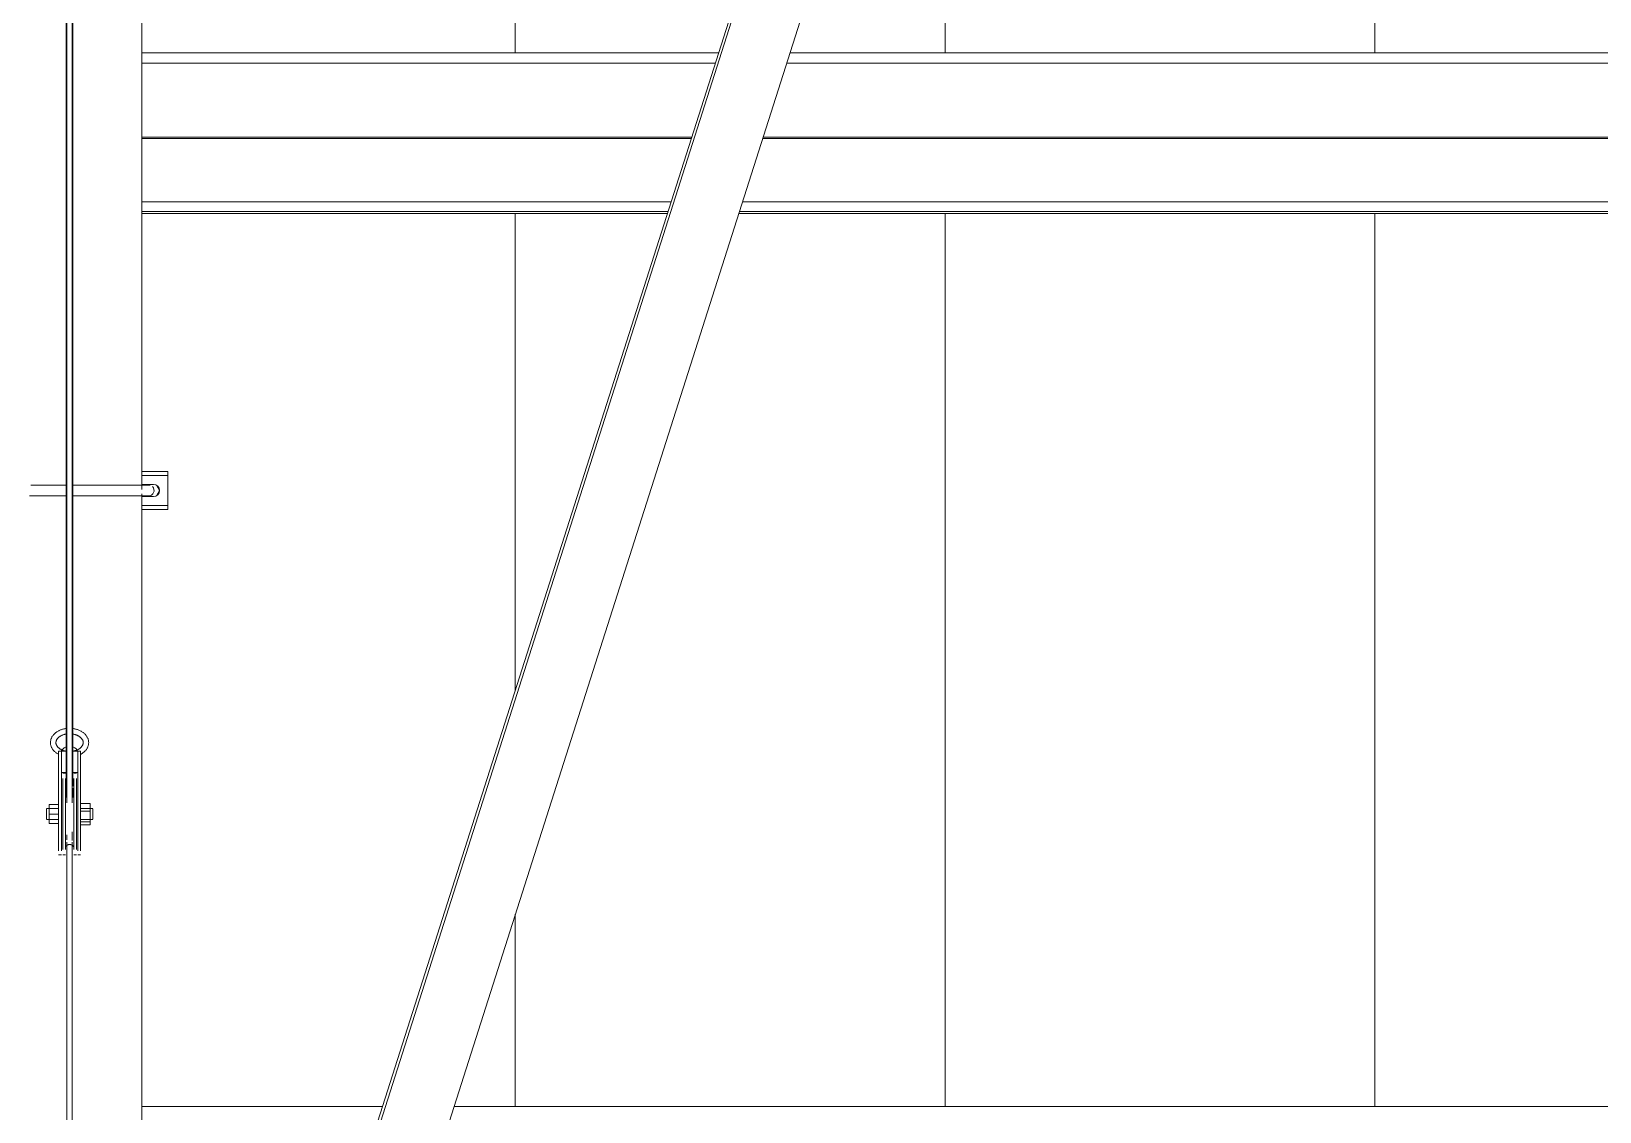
# Model space of a CAD drawing. Header units: inches. Extents: x 21386 to 98546, y -290 to 853.
# Drawn here: x 36122.9 to 36194.7, y 196.6 to 246 of the extents above; entities that cross this region are included whole.
import ezdxf

# ---------------------------------------------------------------- set-up
doc = ezdxf.new("R2010")
doc.units = ezdxf.units.IN
doc.header["$MEASUREMENT"] = 0
for name, color, linetype, lineweight in [('A-WALL-PATT', 111, 'Continuous', 25), ('Q-SPCQ', 91, 'Continuous', 13), ('S-BEAM', 12, 'Continuous', 13)]:
    doc.layers.add(name, color=color, linetype=linetype, lineweight=lineweight)

# ---------------------------------------------------------------- blocks, each defined once
blk = doc.blocks.new('Basketball_Backstop-Performance_Sports_Systems-3103-Ceiling_Hung - 27_-0_ to 27_-11 7_8_-652462-Building Section - East_West looking South')
at = {"layer": 'Q-SPCQ', "color": 8, "lineweight": 9}
for p, q in [((-25618.861, 225.045), (-25618.861, 281.375)), ((-25580.861, 281.375), (-25618.194, 164.314)), ((-25618.06, 164.314), (-25580.727, 281.375)), ((-25614.922, 164.314), (-25577.736, 280.918)), ((-25622.294, 279.542), (-25622.294, 210.698)), ((-25622.044, 210.698), (-25622.044, 279.542)), ((-25622.013, 211.459), (-25622.013, 277.965)), ((-25622.325, 277.835), (-25622.325, 210.936)), ((-25618.861, 225.875), (-25618.174, 225.875)), ((-25618.174, 225.687), (-25618.861, 225.687)), ((-25618.174, 225.875), (-25617.674, 225.875)), ((-25617.674, 225.687), (-25618.174, 225.687)), ((-25617.674, 225.687), (-25617.674, 225.875)), ((-25617.674, 225.719), (-25617.674, 225.875)), ((-25617.674, 225.687), (-25617.674, 225.562)), ((-25617.674, 225.562), (-25617.674, 224.437)), ((-25618.861, 164.314), (-25618.861, 224.839)), ((-25618.768, 225.281), (-25618.33, 225.281)), ((-25618.046, 225.004), (-25618.168, 225.214)), ((-25618.168, 224.786), (-25618.046, 224.996)), ((-25618.861, 224.312), (-25618.174, 224.312)), ((-25618.174, 224.125), (-25618.861, 224.125)), ((-25618.33, 224.719), (-25618.768, 224.719)), ((-25618.174, 224.312), (-25617.674, 224.312)), ((-25617.674, 224.125), (-25618.174, 224.125)), ((-25617.674, 224.437), (-25617.674, 224.312)), ((-25617.674, 224.125), (-25617.674, 224.312)), ((-25617.674, 224.125), (-25617.674, 224.281)), ((-25622.669, 211.919), (-25622.669, 213.056)), ((-25622.669, 213.056), (-25622.544, 213.056)), ((-25622.544, 213.056), (-25622.303, 213.056)), ((-25622.544, 213.056), (-25622.544, 211.919)), ((-25622.06, 213.056), (-25621.794, 213.056)), ((-25621.794, 211.919), (-25621.794, 213.056)), ((-25621.794, 213.056), (-25621.669, 213.056)), ((-25621.669, 213.056), (-25621.669, 211.919)), ((-25622.669, 208.491), (-25622.669, 211.919)), ((-25622.303, 212.083), (-25622.544, 212.083)), ((-25622.544, 211.919), (-25622.544, 211.694)), ((-25622.544, 211.919), (-25622.544, 208.491)), ((-25622.356, 212.058), (-25622.481, 212.058)), ((-25621.794, 212.083), (-25622.034, 212.083)), ((-25621.856, 212.058), (-25621.981, 212.058)), ((-25621.794, 208.491), (-25621.794, 211.919)), ((-25621.794, 211.919), (-25621.794, 211.694)), ((-25621.669, 211.919), (-25621.669, 208.491)), ((-25622.481, 211.509), (-25622.481, 211.807)), ((-25622.481, 208.559), (-25622.481, 211.509)), ((-25622.356, 211.807), (-25622.356, 211.509)), ((-25622.356, 211.509), (-25622.356, 208.559)), ((-25622.013, 210.936), (-25622.013, 211.368)), ((-25621.981, 211.509), (-25621.981, 211.807)), ((-25621.981, 208.559), (-25621.981, 211.509)), ((-25621.856, 211.807), (-25621.856, 211.509)), ((-25621.856, 211.509), (-25621.856, 208.559)), ((-25623.106, 210.183), (-25623.106, 210.621)), ((-25623.106, 210.621), (-25622.669, 210.621)), ((-25621.669, 210.671), (-25621.231, 210.671)), ((-25621.231, 210.671), (-25621.231, 210.314)), ((-25622.669, 210.433), (-25623.231, 210.433)), ((-25623.231, 210.36), (-25623.231, 210.425)), ((-25623.231, 209.942), (-25623.231, 210.36)), ((-25623.231, 209.933), (-25622.669, 209.933)), ((-25623.106, 209.746), (-25623.106, 210.183)), ((-25622.669, 210.183), (-25623.106, 210.183)), ((-25623.106, 209.746), (-25622.669, 209.746)), ((-25621.106, 210.433), (-25621.669, 210.433)), ((-25621.669, 210.314), (-25621.231, 210.314)), ((-25621.669, 209.933), (-25621.106, 209.933)), ((-25621.231, 209.826), (-25621.669, 209.826)), ((-25621.231, 210.314), (-25621.231, 209.826)), ((-25621.231, 209.826), (-25621.231, 209.695)), ((-25621.106, 210.425), (-25621.106, 210.36)), ((-25621.106, 210.36), (-25621.106, 209.942)), ((-25622.294, 209.226), (-25622.294, 208.997)), ((-25622.044, 208.977), (-25622.044, 209.362)), ((-25621.669, 209.695), (-25621.231, 209.695)), ((-25622.669, 208.308), (-25622.544, 208.308)), ((-25622.481, 208.308), (-25622.356, 208.308)), ((-25622.294, 208.887), (-25622.294, 145.456)), ((-25622.044, 145.456), (-25622.044, 208.887)), ((-25621.981, 208.308), (-25621.856, 208.308)), ((-25621.794, 208.308), (-25621.669, 208.308))]:
    blk.add_line(p, q, dxfattribs=at)
at = {"layer": 'Q-SPCQ', "color": 8, "lineweight": 9, "flags": 128}
for points in [[(-25622.299, 225.25), (-25622.425, 225.25), (-25622.569, 225.25), (-25622.713, 225.25), (-25622.856, 225.25), (-25622.998, 225.25), (-25623.138, 225.25), (-25623.277, 225.25), (-25623.414, 225.25), (-25623.549, 225.25), (-25623.682, 225.25), (-25623.813, 225.25), (-25623.941, 225.25)], [(-25618.549, 225.25), (-25618.552, 225.25), (-25618.561, 225.25), (-25618.575, 225.25), (-25618.595, 225.25), (-25618.621, 225.25), (-25618.653, 225.25), (-25618.69, 225.25), (-25618.733, 225.25), (-25618.781, 225.25), (-25618.835, 225.25), (-25618.894, 225.25), (-25618.959, 225.25), (-25619.028, 225.25), (-25619.103, 225.25), (-25619.182, 225.25), (-25619.266, 225.25), (-25619.355, 225.25), (-25619.449, 225.25), (-25619.546, 225.25), (-25619.648, 225.25), (-25619.754, 225.25), (-25619.864, 225.25), (-25619.978, 225.25), (-25620.095, 225.25), (-25620.215, 225.25), (-25620.339, 225.25), (-25620.465, 225.25), (-25620.595, 225.25), (-25620.726, 225.25), (-25620.86, 225.25), (-25620.997, 225.25), (-25621.135, 225.25), (-25621.274, 225.25), (-25621.415, 225.25), (-25621.558, 225.25), (-25621.701, 225.25), (-25621.845, 225.25), (-25621.99, 225.25)], [(-25624.009, 224.75), (-25623.882, 224.75), (-25623.753, 224.75), (-25623.622, 224.75), (-25623.487, 224.75), (-25623.351, 224.75), (-25623.213, 224.75), (-25623.074, 224.75), (-25622.932, 224.75), (-25622.79, 224.75), (-25622.647, 224.75), (-25622.503, 224.75), (-25622.358, 224.75)], [(-25622.039, 224.75), (-25621.923, 224.75), (-25621.779, 224.75), (-25621.635, 224.75), (-25621.492, 224.75), (-25621.35, 224.75), (-25621.21, 224.75), (-25621.071, 224.75), (-25620.934, 224.75), (-25620.798, 224.75), (-25620.665, 224.75), (-25620.535, 224.75), (-25620.407, 224.75), (-25620.282, 224.75), (-25620.16, 224.75), (-25620.041, 224.75), (-25619.925, 224.75), (-25619.813, 224.75), (-25619.705, 224.75), (-25619.601, 224.75), (-25619.501, 224.75), (-25619.405, 224.75), (-25619.314, 224.75), (-25619.227, 224.75), (-25619.145, 224.75), (-25619.068, 224.75), (-25618.995, 224.75), (-25618.928, 224.75), (-25618.866, 224.75), (-25618.81, 224.75), (-25618.758, 224.75), (-25618.713, 224.75), (-25618.672, 224.75), (-25618.638, 224.75), (-25618.609, 224.75), (-25618.585, 224.75), (-25618.568, 224.75), (-25618.556, 224.75), (-25618.55, 224.75), (-25618.549, 224.75)], [(-25622.327, 214.098), (-25622.36, 214.093), (-25622.392, 214.087), (-25622.425, 214.081), (-25622.457, 214.073), (-25622.488, 214.064), (-25622.519, 214.055), (-25622.55, 214.044), (-25622.58, 214.033), (-25622.61, 214.02), (-25622.639, 214.007), (-25622.667, 213.993), (-25622.695, 213.978), (-25622.722, 213.963), (-25622.748, 213.946), (-25622.774, 213.929), (-25622.798, 213.911), (-25622.822, 213.892), (-25622.845, 213.872), (-25622.866, 213.851), (-25622.887, 213.83), (-25622.907, 213.808), (-25622.925, 213.785), (-25622.943, 213.762), (-25622.959, 213.737), (-25622.974, 213.713), (-25622.987, 213.687), (-25622.999, 213.661), (-25623.01, 213.635), (-25623.02, 213.608), (-25623.027, 213.581), (-25623.034, 213.553), (-25623.039, 213.525), (-25623.042, 213.497), (-25623.044, 213.469), (-25623.044, 213.453)], [(-25621.294, 213.453), (-25621.295, 213.482), (-25621.297, 213.51), (-25621.301, 213.538), (-25621.307, 213.566), (-25621.314, 213.593), (-25621.322, 213.62), (-25621.332, 213.647), (-25621.344, 213.673), (-25621.357, 213.699), (-25621.371, 213.724), (-25621.386, 213.749), (-25621.403, 213.772), (-25621.421, 213.796), (-25621.44, 213.818), (-25621.46, 213.84), (-25621.481, 213.861), (-25621.503, 213.881), (-25621.526, 213.9), (-25621.551, 213.919), (-25621.575, 213.937), (-25621.601, 213.954), (-25621.628, 213.97), (-25621.655, 213.985), (-25621.683, 214), (-25621.712, 214.014), (-25621.741, 214.026), (-25621.771, 214.038), (-25621.802, 214.049), (-25621.832, 214.059), (-25621.864, 214.068), (-25621.896, 214.076), (-25621.928, 214.084), (-25621.96, 214.09), (-25621.993, 214.096), (-25622.026, 214.1)], [(-25623.044, 213.453), (-25623.043, 213.425), (-25623.041, 213.397), (-25623.037, 213.369), (-25623.031, 213.341), (-25623.024, 213.314), (-25623.015, 213.286), (-25623.005, 213.26), (-25622.994, 213.234), (-25622.981, 213.208), (-25622.967, 213.183), (-25622.951, 213.158), (-25622.935, 213.134), (-25622.917, 213.111), (-25622.898, 213.089), (-25622.878, 213.067), (-25622.856, 213.046), (-25622.834, 213.026), (-25622.811, 213.006), (-25622.787, 212.988), (-25622.762, 212.97), (-25622.736, 212.953), (-25622.71, 212.937), (-25622.682, 212.921)], [(-25622.794, 213.453), (-25622.793, 213.468), (-25622.792, 213.482), (-25622.79, 213.496), (-25622.787, 213.51), (-25622.784, 213.524), (-25622.779, 213.539), (-25622.774, 213.553), (-25622.768, 213.567), (-25622.76, 213.582), (-25622.752, 213.596), (-25622.743, 213.61), (-25622.733, 213.624), (-25622.723, 213.638), (-25622.711, 213.652), (-25622.698, 213.666), (-25622.684, 213.68), (-25622.67, 213.693), (-25622.654, 213.706), (-25622.638, 213.718), (-25622.621, 213.731), (-25622.602, 213.743), (-25622.584, 213.754), (-25622.564, 213.765), (-25622.543, 213.776), (-25622.522, 213.786), (-25622.501, 213.795), (-25622.478, 213.804), (-25622.455, 213.813), (-25622.432, 213.82), (-25622.407, 213.827), (-25622.383, 213.834), (-25622.358, 213.839), (-25622.333, 213.844)], [(-25622.319, 213.06), (-25622.344, 213.065), (-25622.369, 213.07), (-25622.394, 213.076), (-25622.419, 213.083), (-25622.442, 213.09), (-25622.466, 213.098), (-25622.489, 213.107), (-25622.511, 213.116), (-25622.532, 213.126), (-25622.553, 213.136), (-25622.573, 213.147), (-25622.592, 213.158), (-25622.611, 213.17), (-25622.629, 213.182), (-25622.645, 213.194), (-25622.661, 213.207), (-25622.677, 213.22), (-25622.691, 213.234), (-25622.704, 213.247), (-25622.716, 213.261), (-25622.728, 213.275), (-25622.738, 213.289), (-25622.748, 213.303), (-25622.756, 213.318), (-25622.764, 213.332), (-25622.771, 213.346), (-25622.776, 213.361), (-25622.781, 213.375), (-25622.785, 213.389), (-25622.789, 213.403), (-25622.791, 213.417), (-25622.793, 213.432), (-25622.794, 213.446), (-25622.794, 213.453)], [(-25622.019, 213.847), (-25621.993, 213.842), (-25621.968, 213.837), (-25621.943, 213.831), (-25621.919, 213.824), (-25621.895, 213.817), (-25621.872, 213.809), (-25621.849, 213.8), (-25621.827, 213.791), (-25621.805, 213.781), (-25621.785, 213.771), (-25621.765, 213.76), (-25621.745, 213.749), (-25621.727, 213.737), (-25621.709, 213.725), (-25621.692, 213.713), (-25621.676, 213.7), (-25621.661, 213.687), (-25621.647, 213.673), (-25621.634, 213.66), (-25621.621, 213.646), (-25621.61, 213.632), (-25621.6, 213.618), (-25621.59, 213.603), (-25621.581, 213.589), (-25621.574, 213.575), (-25621.567, 213.561), (-25621.561, 213.546), (-25621.556, 213.532), (-25621.552, 213.518), (-25621.549, 213.504), (-25621.546, 213.489), (-25621.545, 213.475), (-25621.544, 213.461), (-25621.544, 213.453)], [(-25621.544, 213.453), (-25621.544, 213.439), (-25621.545, 213.425), (-25621.547, 213.411), (-25621.55, 213.397), (-25621.554, 213.383), (-25621.558, 213.368), (-25621.564, 213.354), (-25621.57, 213.34), (-25621.577, 213.325), (-25621.585, 213.311), (-25621.594, 213.297), (-25621.604, 213.283), (-25621.615, 213.269), (-25621.627, 213.255), (-25621.64, 213.241), (-25621.653, 213.227), (-25621.668, 213.214), (-25621.683, 213.201), (-25621.7, 213.188), (-25621.717, 213.176), (-25621.735, 213.164), (-25621.754, 213.153), (-25621.774, 213.142), (-25621.794, 213.131), (-25621.815, 213.121), (-25621.837, 213.112), (-25621.859, 213.103), (-25621.883, 213.094), (-25621.906, 213.087), (-25621.93, 213.08), (-25621.955, 213.073), (-25621.98, 213.068), (-25622.005, 213.063)], [(-25621.67, 212.914), (-25621.643, 212.928), (-25621.616, 212.944), (-25621.589, 212.961), (-25621.564, 212.978), (-25621.539, 212.996), (-25621.516, 213.015), (-25621.493, 213.035), (-25621.471, 213.056), (-25621.451, 213.077), (-25621.431, 213.099), (-25621.412, 213.122), (-25621.395, 213.145), (-25621.379, 213.169), (-25621.364, 213.194), (-25621.35, 213.22), (-25621.338, 213.246), (-25621.327, 213.272), (-25621.318, 213.299), (-25621.31, 213.326), (-25621.304, 213.354), (-25621.299, 213.382), (-25621.296, 213.41), (-25621.294, 213.438), (-25621.294, 213.453)], [(-25622.356, 211.683), (-25622.352, 211.676), (-25622.346, 211.668), (-25622.341, 211.661), (-25622.336, 211.655), (-25622.33, 211.648), (-25622.324, 211.642), (-25622.317, 211.636), (-25622.311, 211.63), (-25622.304, 211.624), (-25622.297, 211.619)], [(-25622.041, 211.619), (-25622.034, 211.624), (-25622.027, 211.63), (-25622.02, 211.636), (-25622.014, 211.642), (-25622.008, 211.648), (-25622.002, 211.655), (-25621.996, 211.662), (-25621.991, 211.669), (-25621.986, 211.676), (-25621.981, 211.683)], [(-25621.981, 208.683), (-25621.986, 208.69), (-25621.991, 208.698), (-25621.996, 208.705), (-25622.002, 208.711), (-25622.008, 208.718), (-25622.014, 208.724), (-25622.02, 208.73), (-25622.027, 208.736), (-25622.034, 208.742), (-25622.041, 208.747), (-25622.048, 208.752), (-25622.056, 208.757), (-25622.063, 208.761), (-25622.071, 208.765), (-25622.079, 208.769), (-25622.087, 208.772), (-25622.095, 208.775), (-25622.104, 208.778), (-25622.112, 208.781), (-25622.121, 208.783), (-25622.129, 208.784), (-25622.138, 208.786), (-25622.147, 208.787), (-25622.156, 208.788), (-25622.164, 208.788), (-25622.173, 208.788), (-25622.182, 208.788), (-25622.191, 208.787), (-25622.2, 208.786), (-25622.208, 208.784), (-25622.217, 208.783), (-25622.225, 208.78), (-25622.234, 208.778), (-25622.242, 208.775), (-25622.25, 208.772), (-25622.259, 208.769), (-25622.267, 208.765), (-25622.274, 208.761), (-25622.282, 208.757), (-25622.289, 208.752), (-25622.297, 208.747), (-25622.304, 208.742), (-25622.311, 208.736), (-25622.317, 208.73), (-25622.324, 208.724), (-25622.33, 208.718), (-25622.336, 208.711), (-25622.341, 208.705), (-25622.347, 208.698), (-25622.352, 208.69), (-25622.356, 208.683)]]:
    blk.add_lwpolyline(points, dxfattribs=at)
at = {"layer": 'Q-SPCQ', "color": 8, "lineweight": 9}
for centre, radius, start, end in [((-25618.768, 225), 0.281, 90, 105), ((-25618.549, 225), 0.25, 90, 105), ((-25618.549, 225), 0.25, 75, 90), ((-25618.549, 225), 0.25, 270, 45), ((-25618.33, 225), 0.281, 270, 90), ((-25618.768, 225), 0.281, 255, 270), ((-25618.549, 225), 0.25, 255, 270)]:
    blk.add_arc(centre, radius, start, end, dxfattribs=at)
for start_param, end_param in [(2.094395, 2.879793), (0.261799, 1.047198)]:
    blk.add_ellipse((-25622.169, 213.011), major_axis=(0.375, 0), ratio=0.707107, start_param=start_param, end_param=end_param, dxfattribs=at)
blk = doc.blocks.new('Girt_Z - 10_D-1732176-Building Section - East_West looking South')
at = {"layer": 'S-BEAM', "color": 8, "lineweight": 9}
for p, q in [((-25618.861, 196.795), (-25607.835, 196.795)), ((-25604.564, 196.795), (-25406.89, 196.795))]:
    blk.add_line(p, q, dxfattribs=at)
blk = doc.blocks.new('Girt_Z - 10_D-V218-Building Section - East_West looking South')
at = {"layer": 'S-BEAM', "color": 8, "lineweight": 9}
for p, q in [((-25618.861, 245.045), (-25592.447, 245.045)), ((-25589.176, 245.045), (-25406.89, 245.045)), ((-25618.861, 244.563), (-25592.601, 244.563)), ((-25589.33, 244.563), (-25406.89, 244.563)), ((-25618.861, 241.188), (-25593.678, 241.188)), ((-25618.861, 241.112), (-25593.702, 241.112)), ((-25590.43, 241.112), (-25406.89, 241.112)), ((-25590.406, 241.188), (-25406.89, 241.188)), ((-25618.861, 238.223), (-25594.623, 238.223)), ((-25618.861, 237.774), (-25594.766, 237.774)), ((-25591.495, 237.774), (-25406.89, 237.774)), ((-25591.352, 238.223), (-25406.89, 238.223)), ((-25618.861, 237.69), (-25594.793, 237.69)), ((-25591.522, 237.69), (-25406.89, 237.69))]:
    blk.add_line(p, q, dxfattribs=at)

msp = doc.modelspace()

# ---------------------------------------------------------------- hatches: boundary and pattern name
at = {"layer": 'A-WALL-PATT', "lineweight": 9}
h = msp.add_hatch(dxfattribs=at)
h.set_pattern_fill('FP_53', color=8, style=0, pattern_type=2)
h.set_pattern_definition([(90, (-88027.945, 0), (-19.685, 1e-15), [])])
h.paths.add_polyline_path([(35483.414, 196.795), (35760.914, 196.795), (35760.914, 237.69), (35483.414, 237.69), (35483.414, 213.14)], flags=0)
h.paths.add_polyline_path([(37032.711, 196.795), (37104.613, 196.795), (37142.305, 237.69), (36995.014, 237.69), (37032.71, 196.795)], flags=0)
h.paths.add_polyline_path([(35770.914, 196.795), (36050.414, 196.795), (36050.414, 237.69), (35770.914, 237.69), (35770.914, 232.67)], flags=0)
h.paths.add_polyline_path([(36060.414, 196.795), (36107.02, 196.795), (36093.978, 237.69), (36060.414, 237.69), (36060.414, 232.67)], flags=0)
h.paths.add_polyline_path([(36110.291, 196.795), (36121.318, 196.795), (36121.297, 224.125), (36120.63, 224.125), (36120.63, 224.312), (36120.13, 224.375), (36120.13, 225.687), (36120.63, 225.687), (36120.63, 225.875), (36121.318, 225.875), (36121.318, 237.69), (36097.25, 237.69), (36098.85, 232.67)], flags=0)
h.paths.add_polyline_path([(36127.943, 196.795), (36138.969, 196.795), (36152.011, 237.69), (36127.943, 237.69), (36127.943, 225.875), (36128.63, 225.875), (36128.637, 225.687), (36129.13, 225.625), (36129.13, 224.312), (36128.63, 224.312), (36128.63, 224.125), (36127.943, 224.125), (36127.943, 198.492)], flags=0)
h.paths.add_polyline_path([(37030.159, 196.795), (37031.36, 196.795), (36993.673, 237.69), (36928.914, 237.69), (36928.914, 196.795), (37015.54, 196.795)], flags=0)
h.paths.add_polyline_path([(38892.191, 196.795), (38947.414, 196.795), (38947.414, 237.69), (38665.914, 237.69), (38665.914, 196.795), (38751.82, 196.795)], flags=0)
h.paths.add_polyline_path([(36142.241, 196.795), (36339.914, 196.795), (36339.914, 237.69), (36155.283, 237.69), (36147.453, 213.14)], flags=0)
h.paths.add_polyline_path([(36918.914, 196.795), (36918.914, 237.69), (36820.85, 237.69), (36807.808, 196.795), (36856.811, 196.795)], flags=0)
h.paths.add_polyline_path([(37135.797, 196.795), (37208.414, 196.795), (37208.414, 237.69), (37143.665, 237.69), (37105.996, 196.795), (37135.11, 196.795)], flags=0)
h.paths.add_polyline_path([(37218.414, 196.795), (37497.914, 196.795), (37497.914, 237.69), (37218.414, 237.69), (37218.414, 217.496)], flags=0)
h.paths.add_polyline_path([(37507.914, 196.795), (37787.414, 196.795), (37787.414, 237.69), (37507.914, 237.69), (37507.914, 213.162)], flags=0)
h.paths.add_polyline_path([(36804.172, 196.795), (36804.537, 196.795), (36817.579, 237.69), (36793.51, 237.69), (36793.531, 225.875), (36794.198, 225.875), (36794.198, 225.687), (36794.698, 225.625), (36794.698, 224.312), (36794.198, 224.312), (36794.198, 224.125), (36793.51, 224.125), (36793.51, 196.795), (36795.399, 196.795)], flags=0)
h.paths.add_polyline_path([(36786.885, 196.795), (36786.885, 224.125), (36786.198, 224.125), (36786.198, 224.312), (36785.698, 224.375), (36785.698, 225.687), (36786.198, 225.687), (36786.198, 225.875), (36786.885, 225.875), (36786.885, 237.69), (36762.817, 237.69), (36775.859, 196.795), (36786.626, 196.795)], flags=0)
h.paths.add_polyline_path([(37797.414, 196.795), (38076.914, 196.795), (38076.914, 237.69), (37797.414, 237.69), (37797.414, 208.827)], flags=0)
h.paths.add_polyline_path([(38086.914, 196.795), (38189.36, 196.795), (38151.673, 237.69), (38086.914, 237.69), (38086.914, 204.492)], flags=0)
h.paths.add_polyline_path([(36751.533, 196.795), (36772.588, 196.795), (36759.546, 237.69), (36639.414, 237.69), (36639.414, 196.795), (36716.44, 196.795)], flags=0)
h.paths.add_polyline_path([(36629.414, 196.795), (36629.414, 237.69), (36349.914, 237.69), (36349.914, 196.795), (36505.884, 196.795)], flags=0)
h.paths.add_polyline_path([(38255.943, 196.795), (38262.613, 196.795), (38300.305, 237.69), (38153.014, 237.69), (38190.758, 196.795), (38239.489, 196.795)], flags=0)
h.paths.add_polyline_path([(38298.679, 196.795), (38366.414, 196.795), (38366.414, 237.69), (38301.665, 237.69), (38263.996, 196.795), (38293.797, 196.795)], flags=0)
h.paths.add_polyline_path([(38376.414, 196.795), (38655.914, 196.795), (38655.914, 237.69), (38376.414, 237.69), (38376.414, 200.158)], flags=0)
h.paths.add_polyline_path([(36121.101, 224.679), (36121.236, 224.756), (36121.202, 224.817), (36120.96, 224.817), (36120.842, 225), (36120.989, 225.232), (36120.775, 225.244), (36120.714, 225.093), (36120.588, 224.962), (36120.789, 224.875), (36120.789, 224.719), (36121.093, 224.685)], flags=0)
h.paths.add_polyline_path([(36786.668, 224.679), (36786.803, 224.756), (36786.769, 224.817), (36786.528, 224.817), (36786.409, 225), (36786.448, 225.217), (36786.356, 225.125), (36786.155, 224.962), (36786.356, 224.875), (36786.356, 224.719), (36786.66, 224.685)], flags=0)
h.paths.add_polyline_path([(36793.728, 224.679), (36793.735, 224.685), (36793.865, 224.719), (36794.053, 224.756), (36794.114, 224.907), (36794.24, 225.038), (36794.039, 225.125), (36794.039, 225.281), (36793.846, 225.229), (36793.986, 225), (36793.811, 224.776), (36793.592, 224.75), (36793.606, 224.71)], flags=0)
h.paths.add_polyline_path([(36128.16, 224.679), (36128.168, 224.685), (36128.298, 224.719), (36128.486, 224.75), (36128.547, 224.907), (36128.673, 225.038), (36128.48, 225.199), (36128.472, 225.281), (36128.384, 225.199), (36128.419, 225), (36128.27, 224.77), (36128.024, 224.75), (36128.039, 224.71)], flags=0)
h.paths.add_polyline_path([(36128.624, 224.764), (36128.746, 224.927), (36128.646, 224.801), (36128.637, 224.786)], flags=0)
h.paths.add_polyline_path([(36794.191, 224.764), (36794.313, 224.927), (36794.213, 224.801)], flags=0)
h.paths.add_polyline_path([(36128.754, 225.012), (36128.673, 225.199), (36128.719, 225.073), (36128.746, 225.026)], flags=0)
h.paths.add_polyline_path([(36794.321, 225.012), (36794.24, 225.199), (36794.298, 225.053), (36794.313, 225.026)], flags=0)
h.paths.add_polyline_path([(36786.237, 225.294), (36786.213, 225.342), (36786.213, 225.305)], flags=0)
h.paths.add_polyline_path([(36120.67, 225.294), (36120.646, 225.342), (36120.646, 225.305)], flags=0)
h.paths.add_polyline_path([(36786.303, 225.407), (36786.281, 225.417), (36786.281, 225.412)], flags=0)
h.paths.add_polyline_path([(36120.735, 225.407), (36120.714, 225.417), (36120.714, 225.412)], flags=0)
h.paths.add_polyline_path([(37628.852, 245.045), (37787.414, 245.045), (37787.414, 285.94), (37507.914, 285.94), (37507.914, 245.045)], flags=0)
h.paths.add_polyline_path([(37061.287, 245.045), (37149.084, 245.045), (37186.69, 285.94), (36950.538, 285.94), (36988.318, 245.045), (37055.978, 245.045)], flags=0)
h.paths.add_polyline_path([(38308.444, 245.045), (38366.414, 245.045), (38366.414, 285.94), (38346.135, 285.94), (38330.707, 269.2)], flags=0)
h.paths.add_polyline_path([(36743.121, 284.859), (36742.976, 284.945), (36743.085, 284.873)], flags=0)
h.paths.add_polyline_path([(36639.414, 245.045), (36757.2, 245.045), (36745.76, 280.918), (36747.183, 281.375), (36743.948, 281.375), (36743.948, 280.937), (36743.635, 280.937), (36743.577, 279.687), (36742.76, 279.687), (36742.76, 280.937), (36742.448, 280.937), (36742.448, 281.375), (36742.198, 281.375), (36742.198, 282.955), (36742.76, 282.955), (36742.819, 284.776), (36742.819, 284.869), (36742.729, 284.871), (36742.729, 285.446), (36742.63, 285.406), (36742.63, 285.157), (36742.38, 285.157), (36742.38, 285.446), (36742.005, 285.511), (36742.005, 285.929), (36639.414, 285.94), (36639.414, 274.707)], flags=0)
h.paths.add_polyline_path([(36629.414, 245.045), (36629.414, 285.94), (36349.914, 285.94), (36349.914, 245.045), (36505.884, 245.045)], flags=0)
h.paths.add_polyline_path([(35527.938, 245.045), (35760.914, 245.045), (35760.914, 285.94), (35483.414, 285.94), (35483.414, 245.045), (35523.287, 245.045)], flags=0)
h.paths.add_polyline_path([(36819.924, 245.045), (36831.51, 281.375), (36793.51, 281.375), (36793.51, 245.045), (36804.172, 245.045)], flags=0)
h.paths.add_polyline_path([(36137.41, 245.045), (36154.357, 245.045), (36165.943, 281.375), (36127.943, 281.375), (36127.943, 245.045), (36128.637, 245.045)], flags=0)
h.paths.add_polyline_path([(38307.084, 245.045), (38344.69, 285.94), (38108.538, 285.94), (38146.318, 245.045), (38298.679, 245.045)], flags=0)
h.paths.add_polyline_path([(38144.895, 245.045), (38107.207, 285.94), (38086.914, 285.94), (38086.914, 245.045), (38120.15, 245.045)], flags=0)
h.paths.add_polyline_path([(37497.914, 245.045), (37497.914, 285.94), (37218.414, 285.94), (37218.414, 245.045), (37488.481, 245.045)], flags=0)
h.paths.add_polyline_path([(36339.914, 245.045), (36339.914, 285.94), (36172.823, 285.864), (36172.823, 285.446), (36172.448, 285.446), (36172.448, 285.157), (36172.198, 285.223), (36172.198, 285.446), (36172.099, 285.406), (36172.041, 284.999), (36171.744, 284.852), (36172.068, 284.75), (36172.099, 282.955), (36172.63, 282.879), (36172.63, 281.375), (36172.38, 281.375), (36172.38, 280.937), (36172.068, 280.937), (36172.009, 279.687), (36171.193, 279.687), (36171.193, 280.937), (36170.88, 280.937), (36170.88, 281.375), (36167.646, 281.375), (36169.068, 280.918), (36157.628, 245.045), (36225.142, 245.045)], flags=0)
h.paths.add_polyline_path([(36986.895, 245.045), (36949.207, 285.94), (36928.914, 285.94), (36928.914, 245.045)], flags=0)
h.paths.add_polyline_path([(38751.82, 245.045), (38947.414, 245.045), (38947.414, 285.94), (38665.914, 285.94), (38665.914, 245.045)], flags=0)
h.paths.add_polyline_path([(37150.444, 245.045), (37208.414, 245.045), (37208.414, 285.94), (37188.135, 285.94), (37175.04, 271.731)], flags=0)
h.paths.add_polyline_path([(36918.914, 245.045), (36918.914, 285.94), (36838.005, 285.864), (36838.005, 285.157), (36837.755, 285.223), (36837.755, 285.446), (36837.667, 285.406), (36837.608, 284.87), (36837.532, 284.795), (36837.635, 284.75), (36837.667, 282.955), (36838.198, 282.879), (36838.198, 281.375), (36837.948, 281.375), (36837.948, 280.937), (36837.635, 280.937), (36837.577, 279.687), (36836.76, 279.687), (36836.76, 280.937), (36836.448, 280.937), (36836.448, 281.375), (36833.213, 281.375), (36834.636, 280.918), (36823.196, 245.045), (36856.811, 245.045)], flags=0)
h.paths.add_polyline_path([(35770.914, 245.045), (36050.414, 245.045), (36050.414, 285.94), (35770.914, 285.94), (35770.914, 251.529)], flags=0)
h.paths.add_polyline_path([(37797.414, 245.045), (38076.914, 245.045), (38076.914, 285.94), (37797.414, 285.94)], flags=0)
h.paths.add_polyline_path([(38376.414, 245.045), (38655.914, 245.045), (38655.914, 285.94), (38376.414, 285.94), (38376.414, 271.731)], flags=0)
h.paths.add_polyline_path([(36760.471, 245.045), (36786.885, 245.045), (36786.885, 281.375), (36748.885, 281.375), (36751.961, 271.731)], flags=0)
h.paths.add_polyline_path([(36121.318, 245.045), (36121.318, 281.375), (36083.318, 281.375), (36094.904, 245.045), (36119.864, 245.045)], flags=0)
h.paths.add_polyline_path([(36077.553, 284.859), (36078.009, 284.776), (36078.068, 284.75), (36078.099, 282.955), (36123.698, 282.955), (36123.698, 285.187), (36098.851, 285.118), (36098.846, 284.961), (36098.793, 284.759), (36098.636, 284.744), (36098.386, 285.187), (36094.636, 285.247), (36094.636, 285.94), (36078.823, 285.864), (36078.823, 285.446), (36078.448, 285.446), (36078.448, 285.157), (36078.198, 285.229), (36078.198, 285.446), (36078.099, 285.406), (36078.041, 284.999), (36077.613, 284.876)], flags=0)
h.paths.add_polyline_path([(36080.192, 245.045), (36091.633, 245.045), (36080.192, 280.918), (36081.615, 281.375), (36078.38, 281.375), (36078.38, 280.937), (36078.068, 280.937), (36078.009, 279.687), (36077.193, 279.687), (36077.193, 280.937), (36076.88, 280.937), (36076.88, 281.375), (36076.63, 281.375), (36076.63, 282.955), (36077.193, 282.955), (36077.252, 284.776), (36077.252, 284.869), (36077.162, 284.871), (36077.162, 285.446), (36077.073, 285.395), (36077.073, 285.157), (36076.823, 285.157), (36076.823, 285.94), (36060.414, 285.94), (36060.414, 245.045)], flags=0)
h.paths.add_polyline_path([(35475.414, 246.299), (35475.414, 285.94), (35473.414, 286.024), (35473.414, 289.438), (35468.414, 289.438), (35468.414, 246.299), (35474.164, 246.299)], flags=0)
h.paths.add_polyline_path([(36837.121, 284.859), (36836.729, 284.871), (36836.787, 284.992), (36837.085, 284.873)], flags=0)
h.paths.add_polyline_path([(36791.13, 282.955), (36836.76, 282.955), (36836.819, 284.776), (36837.085, 284.913), (36836.729, 285.015), (36836.729, 285.446), (36836.63, 285.406), (36836.63, 285.157), (36836.38, 285.157), (36836.38, 285.446), (36836.005, 285.511), (36836.005, 285.929), (36820.193, 285.94), (36820.193, 285.187), (36816.428, 285.139), (36816.379, 284.991), (36816.193, 284.744), (36816.035, 284.759), (36815.958, 285.187), (36791.13, 285.187)], flags=0)
h.paths.add_polyline_path([(36763.958, 282.955), (36789.255, 282.955), (36789.255, 285.187), (36764.428, 285.139), (36764.379, 284.991), (36764.193, 284.744), (36764.035, 284.759), (36763.958, 285.187), (36760.193, 285.247), (36760.193, 285.94), (36744.005, 285.864), (36744.005, 285.157), (36743.755, 285.228), (36743.755, 285.446), (36743.667, 285.406), (36743.608, 284.87), (36743.532, 284.795), (36743.635, 284.75), (36743.667, 282.955), (36760.306, 282.955)], flags=0)
h.paths.add_polyline_path([(36125.573, 282.955), (36171.193, 282.955), (36171.252, 284.776), (36171.252, 284.869), (36171.162, 284.871), (36171.162, 285.446), (36171.073, 285.406), (36171.073, 285.157), (36170.823, 285.157), (36170.823, 285.94), (36154.636, 285.94), (36154.636, 285.187), (36150.851, 285.118), (36150.846, 284.961), (36150.793, 284.759), (36150.636, 284.744), (36150.386, 285.187), (36125.573, 285.187), (36125.573, 283.938)], flags=0)
h.paths.add_polyline_path([(36171.708, 284.859), (36172.099, 285.015), (36172.041, 284.87), (36171.708, 284.859)], flags=0)
h.paths.add_polyline_path([(36077.708, 284.859), (36078.099, 285.015), (36078.041, 284.87), (36077.708, 284.859)], flags=0)
h.paths.add_polyline_path([(36172.198, 285.929), (36172.198, 285.94), (36172.099, 285.929)], flags=0)
h.paths.add_polyline_path([(36077.162, 285.929), (36077.162, 285.94), (36077.073, 285.929)], flags=0)
h.paths.add_polyline_path([(35468.414, 289.547), (35473.414, 289.547), (35473.414, 293.295), (35475.414, 293.295), (35475.414, 334.091), (35468.414, 334.091), (35468.414, 291.262)], flags=0)
h.paths.add_polyline_path([(38265.17, 293.295), (38351.554, 293.295), (38365.414, 308.357), (38365.414, 324.287), (38087.914, 324.287), (38087.914, 308.315), (38101.859, 293.295), (38262.57, 293.295)], flags=0)
h.paths.add_polyline_path([(36762.997, 293.295), (36765.388, 293.339), (36765.244, 293.474), (36764.744, 293.766), (36764.444, 293.842), (36763.991, 293.848), (36763.474, 293.696), (36763.159, 293.487), (36762.963, 293.295)], flags=0)
h.paths.add_polyline_path([(36929.914, 293.295), (36942.429, 293.295), (36929.914, 306.875)], flags=0)
h.paths.add_polyline_path([(36917.914, 293.295), (36917.914, 324.287), (36640.414, 324.287), (36640.414, 293.295), (36741.245, 293.326), (36741.927, 294.075), (36742.76, 294.444), (36743.842, 294.362), (36744.144, 294.118), (36744.144, 294.226), (36744.708, 293.868), (36745.22, 293.295), (36762.22, 293.295), (36762.952, 294.087), (36763.692, 294.444), (36764.724, 294.429), (36765.622, 293.971), (36766.165, 293.295), (36788.245, 293.326), (36788.927, 294.075), (36789.692, 294.444), (36790.842, 294.362), (36791.144, 294.118), (36791.144, 294.226), (36791.708, 293.868), (36792.22, 293.295), (36814.22, 293.295), (36814.952, 294.087), (36815.692, 294.444), (36816.724, 294.429), (36817.622, 293.971), (36818.165, 293.295), (36835.245, 293.326), (36835.927, 294.075), (36836.692, 294.444), (36837.842, 294.362), (36838.144, 294.118), (36838.144, 294.226), (36838.708, 293.868), (36839.265, 293.295), (36856.811, 293.295)], flags=0)
h.paths.add_polyline_path([(36838.422, 293.295), (36838.104, 293.582), (36837.744, 293.766), (36837.394, 293.848), (36836.941, 293.842), (36836.474, 293.696), (36836.141, 293.474), (36836.044, 293.295), (36838.388, 293.295)], flags=0)
h.paths.add_polyline_path([(36152.663, 293.295), (36169.663, 293.295), (36170.395, 294.087), (36170.644, 294.133), (36170.724, 294.156), (36171.135, 294.444), (36172.136, 294.444), (36173.058, 293.981), (36173.608, 293.295), (36338.914, 293.295), (36338.914, 324.287), (36061.414, 324.287), (36061.414, 293.295), (36075.663, 293.295), (36076.395, 294.087), (36076.644, 294.133), (36076.724, 294.156), (36077.135, 294.444), (36078.136, 294.444), (36079.058, 293.981), (36079.608, 293.295), (36096.721, 293.367), (36097.319, 294.051), (36098.135, 294.444), (36099.285, 294.361), (36100.272, 293.717), (36100.663, 293.295), (36122.663, 293.295), (36123.395, 294.087), (36123.644, 294.133), (36123.724, 294.156), (36124.135, 294.444), (36125.136, 294.444), (36126.058, 293.981), (36126.608, 293.295), (36148.721, 293.367), (36149.319, 294.051), (36150.135, 294.444), (36151.285, 294.361), (36152.272, 293.717), (36152.608, 293.295)], flags=0)
h.paths.add_polyline_path([(36151.865, 293.295), (36151.669, 293.487), (36151.187, 293.766), (36150.837, 293.848), (36150.378, 293.841), (36149.917, 293.696), (36149.584, 293.474), (36149.487, 293.295), (36151.831, 293.295)], flags=0)
h.paths.add_polyline_path([(36943.925, 293.295), (37193.554, 293.295), (37207.414, 308.357), (37207.414, 324.287), (36929.914, 324.287), (36929.914, 308.315), (36943.859, 293.295)], flags=0)
h.paths.add_polyline_path([(35663.658, 293.295), (35759.914, 293.295), (35759.914, 324.287), (35483.914, 324.287), (35483.914, 334.091), (35483.414, 334.091), (35483.414, 293.295), (35523.287, 293.295)], flags=0)
h.paths.add_polyline_path([(38377.414, 293.295), (38654.914, 293.295), (38654.914, 324.287), (38377.414, 324.287), (38377.414, 310.792)], flags=0)
h.paths.add_polyline_path([(35771.914, 293.295), (36049.414, 293.295), (36049.414, 324.287), (35771.914, 324.287), (35771.914, 310.792)], flags=0)
h.paths.add_polyline_path([(36744.422, 293.295), (36744.104, 293.582), (36743.744, 293.766), (36743.394, 293.848), (36742.941, 293.842), (36742.567, 293.735), (36742.141, 293.474), (36742.044, 293.295), (36744.388, 293.295)], flags=0)
h.paths.add_polyline_path([(38666.914, 293.295), (38947.414, 293.295), (38947.414, 324.287), (38666.914, 324.287), (38666.914, 310.792)], flags=0)
h.paths.add_polyline_path([(36172.448, 293.295), (36172.831, 293.339), (36172.532, 293.593), (36172.187, 293.766), (36171.887, 293.842), (36171.434, 293.848), (36170.917, 293.696), (36170.724, 293.582), (36170.487, 293.295), (36170.823, 293.295)], flags=0)
h.paths.add_polyline_path([(36628.414, 293.295), (36628.414, 324.287), (36350.914, 324.287), (36350.914, 293.295), (36505.884, 293.295)], flags=0)
h.paths.add_polyline_path([(36789.148, 293.295), (36791.388, 293.339), (36791.104, 293.582), (36790.744, 293.766), (36790.394, 293.848), (36789.941, 293.842), (36789.474, 293.696), (36789.141, 293.474), (36789.044, 293.295)], flags=0)
h.paths.add_polyline_path([(36123.44, 293.295), (36125.831, 293.339), (36125.669, 293.487), (36125.187, 293.766), (36124.887, 293.842), (36124.434, 293.848), (36123.917, 293.696), (36123.724, 293.582), (36123.406, 293.295)], flags=0)
h.paths.add_polyline_path([(37207.414, 293.295), (37207.414, 306.857), (37194.914, 293.295), (37198.501, 293.295)], flags=0)
h.paths.add_polyline_path([(38365.414, 293.295), (38365.414, 306.857), (38352.914, 293.295), (38356.501, 293.295)], flags=0)
h.paths.add_polyline_path([(36078.448, 293.295), (36078.831, 293.339), (36078.669, 293.487), (36078.187, 293.766), (36077.887, 293.842), (36077.434, 293.848), (36076.917, 293.696), (36076.724, 293.582), (36076.487, 293.295), (36076.823, 293.295)], flags=0)
h.paths.add_polyline_path([(37219.414, 293.295), (37496.914, 293.295), (37496.914, 324.287), (37219.414, 324.287), (37219.414, 310.792)], flags=0)
h.paths.add_polyline_path([(37508.914, 293.295), (37786.414, 293.295), (37786.414, 324.287), (37508.914, 324.287), (37508.914, 297.911)], flags=0)
h.paths.add_polyline_path([(37798.414, 293.295), (38075.914, 293.295), (38075.914, 324.287), (37798.414, 324.287), (37798.414, 305.637)], flags=0)
h.paths.add_polyline_path([(36817.005, 293.295), (36817.388, 293.339), (36817.244, 293.474), (36816.744, 293.766), (36816.444, 293.842), (36815.991, 293.848), (36815.474, 293.696), (36815.159, 293.487), (36815.044, 293.295), (36815.934, 293.295)], flags=0)
h.paths.add_polyline_path([(36098.215, 293.295), (36099.831, 293.339), (36099.669, 293.487), (36099.187, 293.766), (36098.837, 293.848), (36098.378, 293.841), (36097.917, 293.696), (36097.584, 293.474), (36097.487, 293.295), (36098.183, 293.295)], flags=0)
h.paths.add_polyline_path([(38087.914, 293.295), (38100.429, 293.295), (38087.914, 306.875)], flags=0)

# ---------------------------------------------------------------- block references
at = {"layer": 'Q-SPCQ', "color": 8, "lineweight": 9}
msp.add_blockref('Basketball_Backstop-Performance_Sports_Systems-3103-Ceiling_Hung - 27_-0_ to 27_-11 7_8_-652462-Building Section - East_West looking South', (61746.804, 0), dxfattribs=at)
at = {"layer": 'S-BEAM', "color": 8, "lineweight": 9}
for name in ['Girt_Z - 10_D-V218-Building Section - East_West looking South', 'Girt_Z - 10_D-1732176-Building Section - East_West looking South']:
    msp.add_blockref(name, (61746.804, 0), dxfattribs=at)

doc.saveas('drawing.dxf')
